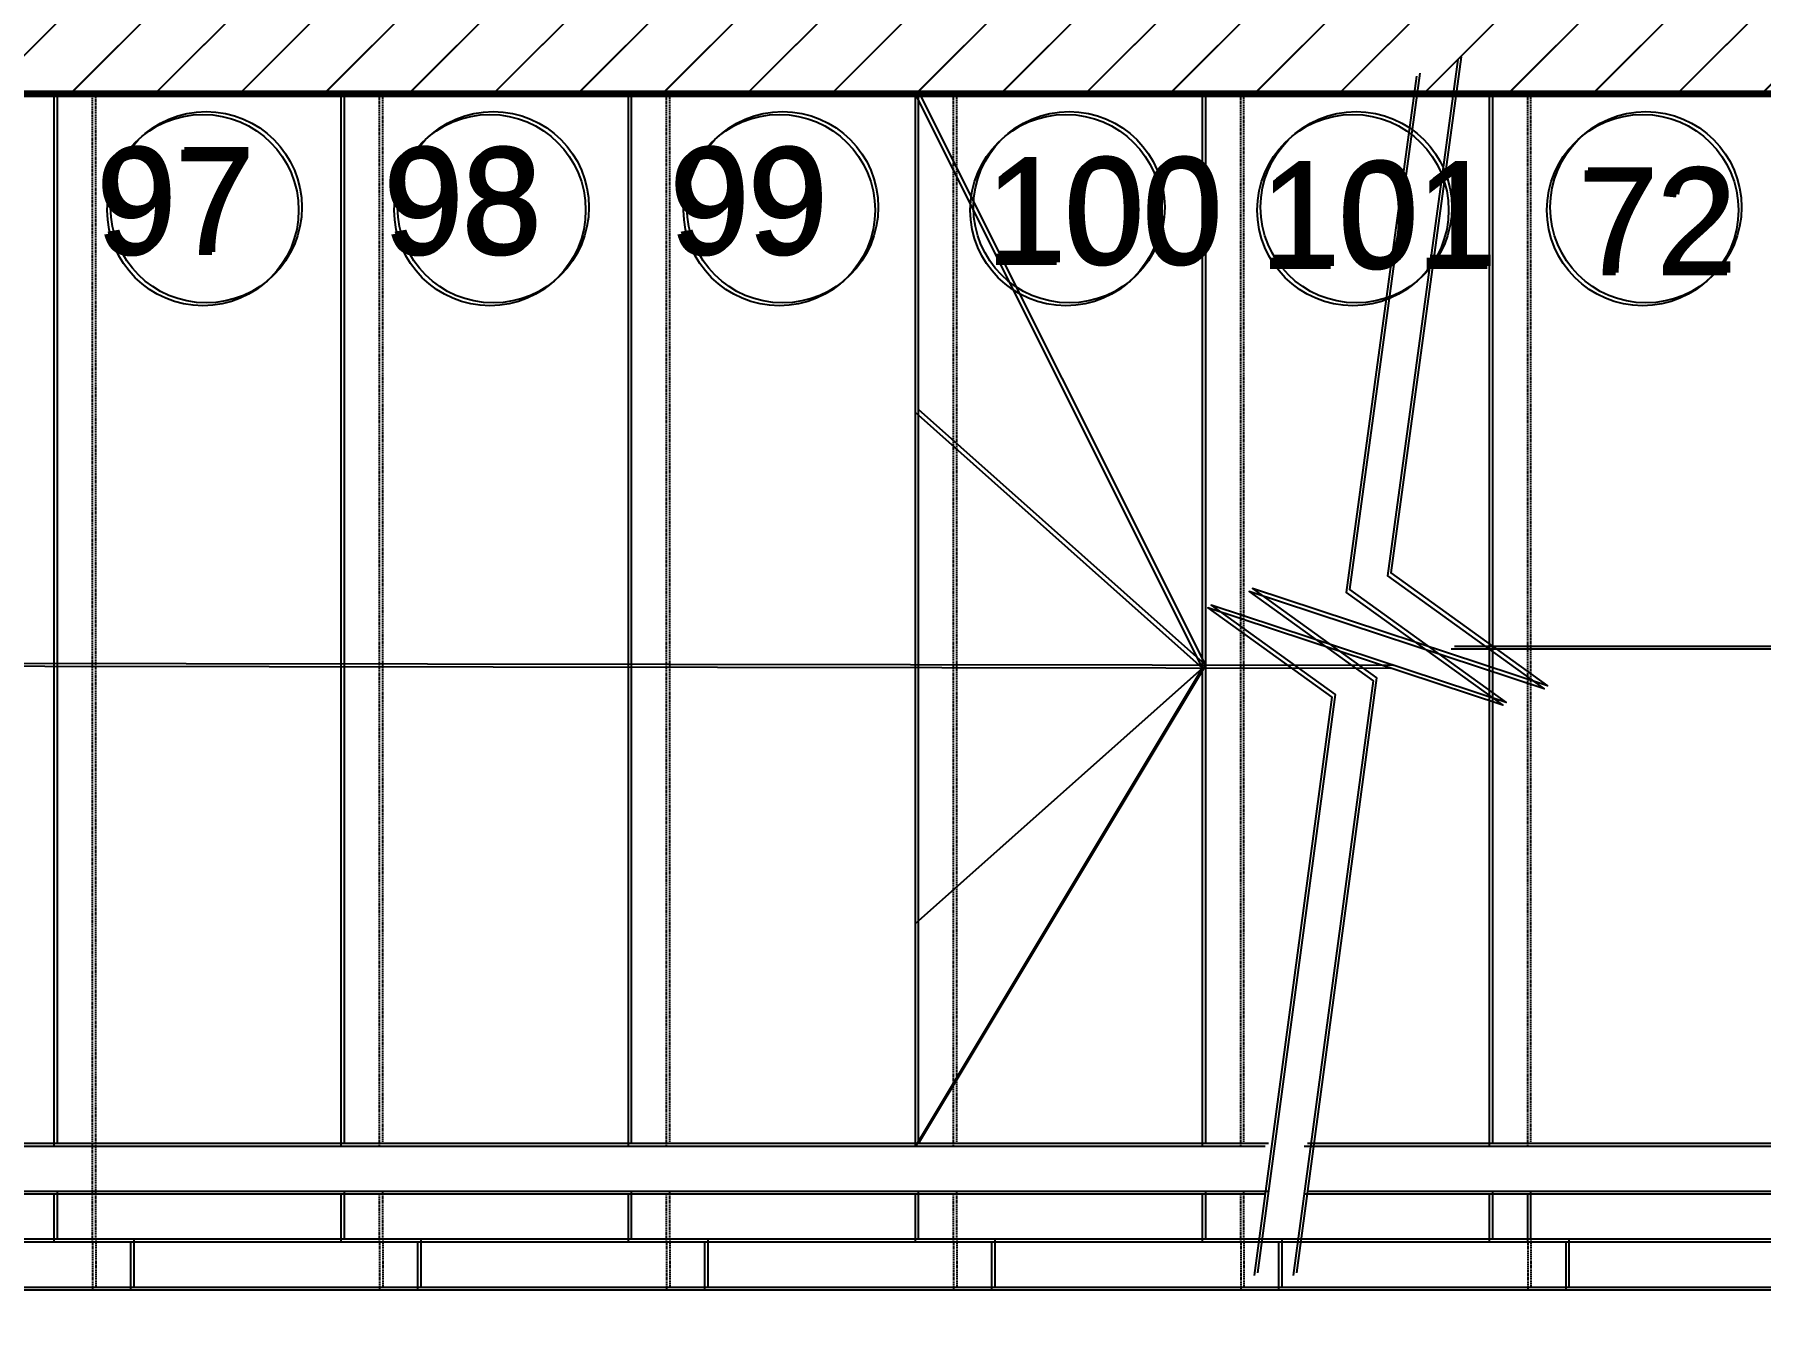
# Model space of a CAD drawing. Header units: inches. Extents: x 4821 to 127877, y 58012 to 433683.
# Drawn here: x 83443 to 85247, y 87827 to 89163 of the extents above; entities that cross this region are included whole.
import ezdxf

# ---------------------------------------------------------------- set-up
doc = ezdxf.new("R2010")
doc.units = ezdxf.units.IN
doc.header["$MEASUREMENT"] = 0
doc.linetypes.add('HIDDEN', pattern=[9.525, 6.35, -3.175])
for name, color, linetype in [('A-DETL', 1, 'Continuous'), ('A-HND', 40, 'Continuous'), ('A-LIN-20', 20, 'Continuous'), ('A-STP', 11, 'Continuous'), ('A-STP-HID', 191, 'HIDDEN'), ('A-TXT-25', 1, 'Continuous'), ('A-WAL-CMU', 7, 'Continuous'), ('COL FISRT$0$COL GROUND$0$Cloums$0$A-COL-HAT', 8, 'Continuous'), ('COL FISRT$0$COL GROUND$0$Cloums$0$A-COL-RFC', 210, 'Continuous')]:
    doc.layers.add(name, color=color, linetype=linetype)
doc.styles.add('Xarab', font='xarab.shx')

# ---------------------------------------------------------------- blocks, each defined once
blk = doc.blocks.new('COL FISRT')
at = {"layer": 'COL FISRT$0$COL GROUND$0$Cloums$0$A-COL-HAT'}
h = blk.add_hatch(dxfattribs=at)
h.set_pattern_fill('ANSI31', color=256, scale=500)
h.set_pattern_definition([(45, (1132937.42, -1550303.88), (-44.194174, 44.194174), [])])
h.paths.add_polyline_path([(1200077.9, -1522172), (1200077.9, -1518497.1), (1200078.1, -1518497.1), (1200077.7, -1517122.1), (1199432.1, -1517122), (1192527.9, -1517122), (1192527.9, -1520072), (1192827.9, -1520072), (1192827.9, -1517422), (1199780.9, -1517422), (1199777.9, -1519822), (1195677.9, -1519822), (1195677.9, -1522172), (1195977.9, -1522172), (1195977.9, -1520122), (1199777.9, -1520122), (1199777.9, -1522172)])
at = {"layer": 'COL FISRT$0$COL GROUND$0$Cloums$0$A-COL-RFC', "linetype": 'Continuous', "elevation": 0}
blk.add_lwpolyline([(1200077.9, -1522172), (1200077.9, -1517122.1), (1199783.9, -1517122), (1192527.9, -1517122), (1192527.9, -1520072), (1192827.9, -1520072), (1192827.9, -1517422), (1199777.9, -1517422), (1199777.9, -1519822), (1195677.9, -1519822), (1195677.9, -1522172), (1195977.9, -1522172), (1195977.9, -1520122), (1199777.9, -1520122), (1199777.9, -1522172), (1200077.9, -1522172)], dxfattribs=at)
blk = doc.blocks.new('FIRST SLAB EDGE')
at = {"layer": 'A-WAL-CMU'}
blk.add_line((1195572.3, -1721738.6), (1198806.4, -1721738.6), dxfattribs=at)

msp = doc.modelspace()

# ---------------------------------------------------------------- linework, layer by layer
at = {"layer": 'A-DETL', "elevation": 0}
for points in [[(84930.5, 89136.9), (84857, 88597.3), (85020.9, 88479.3), (84712.4, 88581), (84842.1, 88487.6), (84758.5, 87865.9)], [(84930.5, 89136.9), (84857, 88597.3), (85020.9, 88479.3), (84712.4, 88581), (84842.1, 88487.6), (84758.5, 87865.9)], [(84933.9, 89139.8), (84860.4, 88600.3), (85024.3, 88482.3), (84715.8, 88584), (84845.5, 88490.6), (84761.9, 87868.9)], [(84933.9, 89139.8), (84860.4, 88600.3), (85024.3, 88482.3), (84715.8, 88584), (84845.5, 88490.6), (84761.9, 87868.9)], [(84887.4, 89119.6), (84813.9, 88580), (84977.7, 88462), (84669.3, 88563.7), (84798.9, 88470.4), (84717.7, 87865.9)], [(84887.4, 89119.6), (84813.9, 88580), (84977.7, 88462), (84669.3, 88563.7), (84798.9, 88470.4), (84717.7, 87865.9)], [(84890.8, 89122.6), (84817.3, 88583), (84981.1, 88465), (84672.7, 88566.7), (84802.3, 88473.3), (84721.1, 87868.9)], [(84890.8, 89122.6), (84817.3, 88583), (84981.1, 88465), (84672.7, 88566.7), (84802.3, 88473.3), (84721.1, 87868.9)], [(84363.6, 88000.9), (84663.6, 88500.9), (84363.6, 89100.9)], [(84367, 88003.9), (84667, 88503.9), (84367, 89103.9)], [(84363.6, 88233.8), (84663.6, 88500.9), (84363.6, 88768)], [(84367, 88236.8), (84667, 88503.9), (84367, 88771)], [(81578.9, 88505.6), (84859.8, 88500.9)], [(81582.3, 88508.6), (84863.2, 88503.9)]]:
    msp.add_lwpolyline(points, dxfattribs=at)
at = {"layer": 'A-DETL'}
for points in [[(84923.7, 88520.9), (86485.4, 88520.9), (86485.4, 87320.9), (81743.6, 87320.9)], [(84927.1, 88523.9), (86488.8, 88523.9), (86488.8, 87323.9), (81747, 87323.9)]]:
    msp.add_lwpolyline(points, dxfattribs=at)
at = {"layer": 'A-HND', "ltscale": 0.2, "elevation": 0}
for points in [[(84729.1, 88000.9), (81703.6, 88000.9, 1), (81703.6, 87800.9), (85943.6, 87800.9, 1), (85943.6, 88000.9), (84769.9, 88000.9)], [(84732.5, 88003.9), (81707, 88003.9, 1), (81707, 87803.9), (85947, 87803.9, 1), (85947, 88003.9), (84773.3, 88003.9)], [(84729.1, 87950.9), (81703.6, 87950.9, 1), (81703.6, 87850.9), (85943.6, 87850.9, 1), (85943.6, 87950.9), (84769.9, 87950.9)], [(84732.5, 87953.9), (81707, 87953.9, 1), (81707, 87853.9), (85947, 87853.9, 1), (85947, 87953.9), (84773.3, 87953.9)]]:
    msp.add_lwpolyline(points, format="xyb", dxfattribs=at)
at = {"layer": 'A-LIN-20', "color": 1}
for centre in [(83619, 88979.5, 0), (83622.4, 88982.5, 0), (83919, 88979.5, 0), (83922.4, 88982.5, 0), (84221.4, 88979.5, 0), (84224.8, 88982.5, 0), (84520.9, 88979.5, 0), (84524.3, 88982.5, 0), (84820.9, 88979.5, 0), (84824.3, 88982.5, 0)]:
    msp.add_circle(centre, 100, dxfattribs=at)
at = {"layer": 'A-STP', "ltscale": 0.2}
for p, q in [((83463.6, 88000.9, 0), (83463.6, 89100.9, 0)), ((83467, 88003.9, 0), (83467, 89103.9, 0)), ((83763.6, 88000.9, 0), (83763.6, 89100.9, 0)), ((83767, 88003.9, 0), (83767, 89103.9, 0)), ((84063.6, 88000.9, 0), (84063.6, 89100.9, 0)), ((84067, 88003.9, 0), (84067, 89103.9, 0)), ((84363.6, 88000.9, 0), (84363.6, 89100.9, 0)), ((84367, 88003.9, 0), (84367, 89103.9, 0)), ((84663.6, 88000.9, 0), (84663.6, 89100.9, 0)), ((84667, 88003.9, 0), (84667, 89103.9, 0)), ((83463.6, 87900.9, 0), (83463.6, 87950.9, 0)), ((83467, 87903.9, 0), (83467, 87953.9, 0)), ((83763.6, 87900.9, 0), (83763.6, 87950.9, 0)), ((83767, 87903.9, 0), (83767, 87953.9, 0)), ((84063.6, 87900.9, 0), (84063.6, 87950.9, 0)), ((84067, 87903.9, 0), (84067, 87953.9, 0)), ((84363.6, 87900.9, 0), (84363.6, 87950.9, 0)), ((84367, 87903.9, 0), (84367, 87953.9, 0)), ((84663.6, 87900.9, 0), (84663.6, 87950.9, 0)), ((84667, 87903.9, 0), (84667, 87953.9, 0)), ((85907, 87903.9, 0), (81667, 87903.9, 0)), ((83547, 87853.9, 0), (83547, 87903.9, 0)), ((83847, 87853.9, 0), (83847, 87903.9, 0)), ((84147, 87853.9, 0), (84147, 87903.9, 0)), ((84447, 87853.9, 0), (84447, 87903.9, 0)), ((84747, 87853.9, 0), (84747, 87903.9, 0)), ((85047, 87853.9, 0), (85047, 87903.9, 0)), ((85903.6, 87900.9, 0), (81663.6, 87900.9, 0)), ((83543.6, 87850.9, 0), (83543.6, 87900.9, 0)), ((83843.6, 87850.9, 0), (83843.6, 87900.9, 0)), ((84143.6, 87850.9, 0), (84143.6, 87900.9, 0)), ((84443.6, 87850.9, 0), (84443.6, 87900.9, 0)), ((84743.6, 87850.9, 0), (84743.6, 87900.9, 0)), ((85043.6, 87850.9, 0), (85043.6, 87900.9, 0))]:
    msp.add_line(p, q, dxfattribs=at)
at = {"layer": 'A-STP-HID', "ltscale": 0.2}
for p, q in [((83503.6, 87900.9, 0), (83503.6, 89100.9, 0)), ((83507, 87903.9, 0), (83507, 89103.9, 0)), ((83803.6, 88000.9, 0), (83803.6, 89100.9, 0)), ((83807, 88003.9, 0), (83807, 89103.9, 0)), ((84103.6, 88000.9, 0), (84103.6, 89100.9, 0)), ((84107, 88003.9, 0), (84107, 89103.9, 0)), ((84403.6, 88000.9, 0), (84403.6, 89100.9, 0)), ((84407, 88003.9, 0), (84407, 89103.9, 0)), ((84703.6, 88000.9, 0), (84703.6, 89100.9, 0)), ((84707, 88003.9, 0), (84707, 89103.9, 0)), ((83803.6, 87900.9, 0), (83803.6, 87950.9, 0)), ((83807, 87903.9, 0), (83807, 87953.9, 0)), ((84103.6, 87900.9, 0), (84103.6, 87950.9, 0)), ((84107, 87903.9, 0), (84107, 87953.9, 0)), ((84403.6, 87900.9, 0), (84403.6, 87950.9, 0)), ((84407, 87903.9, 0), (84407, 87953.9, 0)), ((84703.6, 87900.9, 0), (84703.6, 87950.9, 0)), ((84707, 87903.9, 0), (84707, 87953.9, 0)), ((83507, 87903.9, 0), (83507, 87853.9, 0)), ((83807, 87903.9, 0), (83807, 87853.9, 0)), ((84107, 87903.9, 0), (84107, 87853.9, 0)), ((84407, 87903.9, 0), (84407, 87853.9, 0)), ((84707, 87903.9, 0), (84707, 87853.9, 0)), ((85007, 87903.9, 0), (85007, 87853.9, 0)), ((83503.6, 87900.9, 0), (83503.6, 87850.9, 0)), ((83803.6, 87900.9, 0), (83803.6, 87850.9, 0)), ((84103.6, 87900.9, 0), (84103.6, 87850.9, 0)), ((84403.6, 87900.9, 0), (84403.6, 87850.9, 0)), ((84703.6, 87900.9, 0), (84703.6, 87850.9, 0)), ((85003.6, 87900.9, 0), (85003.6, 87850.9, 0))]:
    msp.add_line(p, q, dxfattribs=at)
at = {"layer": 'A-STP-HID', "color": 8, "linetype": 'Continuous', "ltscale": 0.2}
for p, q in [((84963.6, 88000.9, 0), (84963.6, 89100.9, 0)), ((84967, 88003.9, 0), (84967, 89103.9, 0)), ((84963.6, 87900.9, 0), (84963.6, 87950.9, 0)), ((84967, 87903.9, 0), (84967, 87953.9, 0)), ((85003.6, 87900.9, 0), (85003.6, 87950.9, 0)), ((85007, 87903.9, 0), (85007, 87953.9, 0))]:
    msp.add_line(p, q, dxfattribs=at)
at = {"layer": 'A-STP-HID', "color": 8, "ltscale": 0.2}
for p, q in [((85003.6, 88000.9, 0), (85003.6, 89100.9, 0)), ((85007, 88003.9, 0), (85007, 89103.9, 0))]:
    msp.add_line(p, q, dxfattribs=at)
at = {"layer": 'A-STP-HID', "color": 8, "linetype": 'Continuous', "ltscale": 0.2}
for centre in [(85123.7, 88979.5, 0), (85127.1, 88982.5, 0)]:
    msp.add_circle(centre, 100, dxfattribs=at)
at = {"layer": 'A-WAL-CMU'}
for p, q in [((80345.3, 89098.6), (87298.4, 89098.6)), ((80345.3, 89098.6, 0), (87298.4, 89098.6, 0)), ((80348.7, 89101.6), (87301.8, 89101.6)), ((80348.7, 89101.6, 0), (87301.8, 89101.6, 0))]:
    msp.add_line(p, q, dxfattribs=at)

# ---------------------------------------------------------------- block references
for name, p in [('FIRST SLAB EDGE', (-1113064.6, 1810842.4, 0)), ('FIRST SLAB EDGE', (-1113068, 1810839.4, 0)), ('COL FISRT', (-1112470.2, 1606525.9)), ('COL FISRT', (-1112473.6, 1606522.9))]:
    msp.add_blockref(name, p, dxfattribs=at)

# ---------------------------------------------------------------- texts
at = {"layer": 'A-STP-HID', "color": 8, "linetype": 'Continuous', "ltscale": 0.2, "style": 'Xarab'}
for p in [(85055.6, 88911.2, 0), (85059, 88914.2, 0)]:
    msp.add_text('72', height=110, dxfattribs=at).set_placement(p)
at = {"layer": 'A-TXT-25', "color": 2, "style": 'Xarab'}
for s, p in [('97', (83506.9, 88932.6, 0)), ('97', (83510.3, 88935.6, 0)), ('98', (83806.9, 88932.6, 0)), ('98', (83810.3, 88935.6, 0)), ('99', (84105.9, 88932.6, 0)), ('99', (84109.3, 88935.6, 0)), ('100', (84436.6, 88922.2, 0)), ('100', (84440, 88925.1, 0)), ('101', (84723.1, 88918, 0)), ('101', (84726.5, 88921, 0))]:
    msp.add_text(s, height=110, dxfattribs=at).set_placement(p)

doc.saveas('drawing.dxf')
